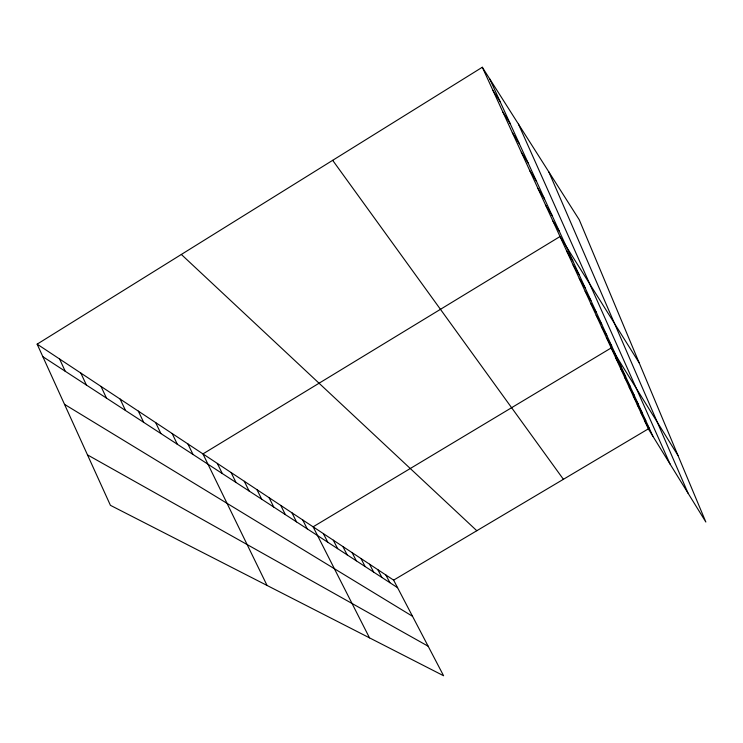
<?xml version="1.0" encoding="UTF-8"?>
<svg xmlns="http://www.w3.org/2000/svg" width="743" height="743" viewBox="0 0 743 743"><rect width="100%" height="100%" fill="white"/><g stroke="black" fill="none" stroke-linecap="round" stroke-linejoin="round"><path stroke-width="1.11" d="M37.15 344.148L393.623 580.125L443.59 675.749L110.419 505.324L37.15 344.148L482.309 67.251L579.252 219.77L705.85 522.023L648.333 428.869L482.309 67.251M393.623 580.125L648.333 428.869M87.479 454.874L428.172 646.234M64.52 404.35L412.523 616.3M42.843 356.677L397.589 587.694M181.348 254.459L476.811 530.725M332.678 160.33L563.398 479.3M492.878 90.284L500.234 101.875M502.872 112.054L510.06 123.403M512.345 132.672L519.366 143.789M521.317 152.213L528.189 163.116M529.843 170.779L536.567 181.459M537.941 188.434L544.535 198.91M545.659 205.235L552.114 215.507M553.015 221.247L559.34 231.333M639.175 362.844L560.027 236.534L202.95 453.908L267.053 585.447M566.733 251.125L572.807 260.849M573.141 265.084L579.103 274.631M579.271 278.449L585.122 287.82M585.15 291.247L590.899 300.46M590.778 303.515L596.425 312.571M596.192 315.292L601.737 324.199M601.384 326.604L606.836 335.362M606.372 337.48L611.73 346.099M677.978 455.487L611.183 347.947L313.109 526.824L369.503 637.856M615.938 358.312L621.12 366.652M620.526 368.296L625.615 376.506M624.937 377.908L629.943 385.988M629.191 387.177L634.113 395.118M633.287 396.103L638.135 403.932M637.253 404.721L642.017 412.439M641.07 413.052L645.769 420.64M644.766 421.095L649.382 428.572M385.868 574.989L389.88 582.679M377.853 569.686L381.911 577.487M369.559 564.197L373.673 572.129M360.977 558.513L365.138 566.565M352.089 552.625L356.306 560.816M342.876 546.523L347.148 554.854M333.319 540.198L337.647 548.668M323.4 533.641L327.793 542.241M302.726 519.951L307.231 528.858M291.943 512.819L296.513 521.874M280.743 505.398L285.368 514.62M269.077 497.68L273.777 507.07M256.948 489.646L261.703 499.203M244.298 481.278L249.119 491.012M231.11 472.539L235.995 482.467M217.337 463.428L222.296 473.542M187.914 443.952L193.004 454.465M172.162 433.522L177.326 444.258M155.649 422.591L160.897 433.559M138.328 411.13L143.65 422.321M120.143 399.084L125.53 410.526M101.002 386.416L106.472 398.109M80.848 373.079L86.392 385.041M59.598 359.008L65.217 371.249M489.832 79.092L652.883 436.243M518.484 124.174L670.084 464.096M548.873 171.986L688.092 493.259"/></g></svg>
